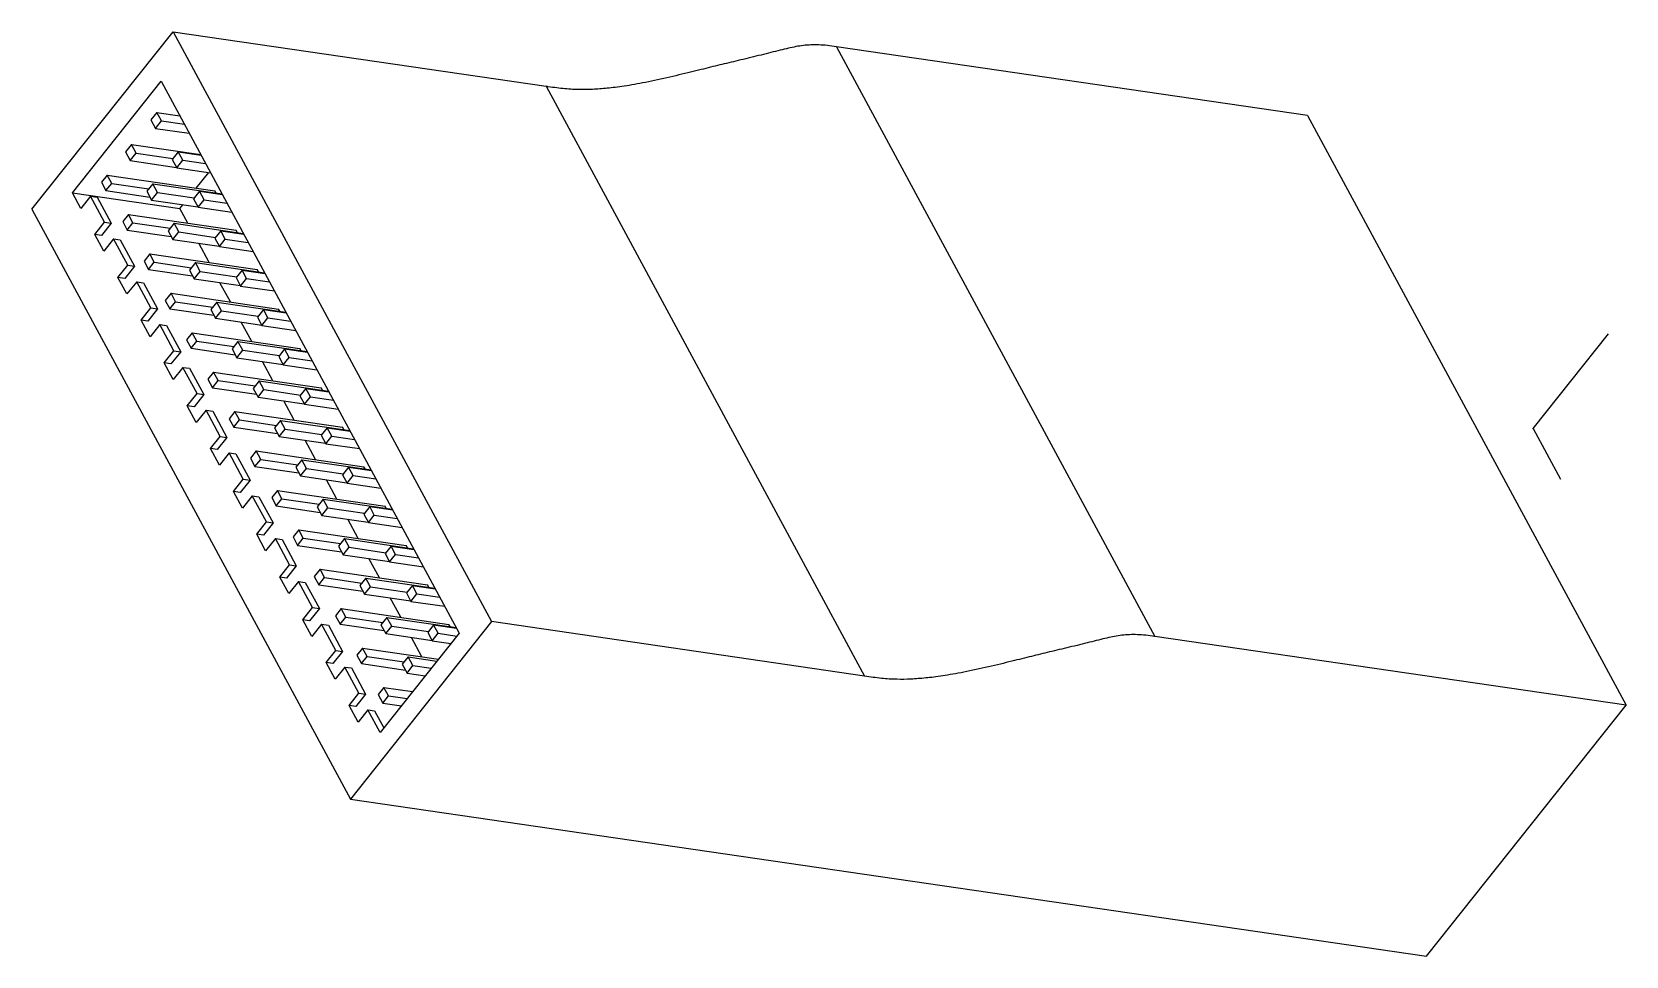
# Model space of a CAD drawing. Header units: millimetres. Extents: x -83.2 to 5.2, y -29.3 to 22.
import ezdxf

# ---------------------------------------------------------------- set-up
doc = ezdxf.new("R2010")
doc.units = ezdxf.units.MM
doc.header["$PDSIZE"] = -1

msp = doc.modelspace()

# ---------------------------------------------------------------- linework, layer by layer
at = {"color": 7, "linetype": 'Continuous', "lineweight": 25}
for p, q in [((-83.157, 12.152), (-75.334, 21.988)), ((-75.334, 21.988), (-57.692, -10.708)), ((-75.334, 21.988), (-54.675, 18.969)), ((-38.589, 21.162), (-20.947, -11.534)), ((-12.485, 17.348), (-38.589, 21.162)), ((-80.915, 13.061), (-75.995, 19.248)), ((-75.995, 19.248), (-59.487, -11.345)), ((-54.675, 18.969), (-37.033, -13.727)), ((-76.229, 17.518), (-76.559, 17.103)), ((-76.559, 17.103), (-76.309, 16.638)), ((-76.309, 16.638), (-75.978, 17.054)), ((-75.978, 17.054), (-76.229, 17.518)), ((-76.229, 17.518), (-74.961, 17.333)), ((-75.978, 17.054), (-74.711, 16.869)), ((-12.485, 17.348), (5.157, -15.349)), ((-76.309, 16.638), (-74.439, 16.365)), ((-77.637, 15.748), (-77.967, 15.332)), ((-77.967, 15.332), (-77.706, 14.849)), ((-77.706, 14.849), (-77.376, 15.264)), ((-77.637, 15.748), (-73.804, 15.188)), ((-77.376, 15.264), (-77.637, 15.748)), ((-77.376, 15.264), (-75.341, 14.967)), ((-75.05, 15.333), (-75.38, 14.917)), ((-74.799, 14.869), (-75.05, 15.333)), ((-75.05, 15.333), (-73.782, 15.148)), ((-77.706, 14.849), (-75.141, 14.474)), ((-75.38, 14.917), (-75.129, 14.453)), ((-75.129, 14.453), (-74.799, 14.869)), ((-75.129, 14.453), (-73.26, 14.18)), ((-74.799, 14.869), (-73.532, 14.683)), ((-74.049, 13.328), (-73.359, 14.194)), ((-78.987, 14.05), (-79.303, 13.652)), ((-79.303, 13.652), (-79.053, 13.188)), ((-79.053, 13.188), (-78.737, 13.585)), ((-78.737, 13.585), (-78.987, 14.05)), ((-78.987, 14.05), (-73.026, 13.178)), ((-78.737, 13.585), (-76.679, 13.284)), ((-76.458, 13.562), (-76.788, 13.147)), ((-76.197, 13.079), (-76.458, 13.562)), ((-76.458, 13.562), (-72.625, 13.002)), ((-80.452, 12.204), (-80.915, 13.061)), ((-80.915, 13.061), (-74.953, 12.19)), ((-79.913, 12.883), (-80.452, 12.204)), ((-79.129, 11.429), (-79.913, 12.883)), ((-79.913, 12.883), (-79.54, 12.828)), ((-79.54, 12.828), (-78.756, 11.375)), ((-79.053, 13.188), (-76.618, 12.832)), ((-76.788, 13.147), (-76.527, 12.663)), ((-76.527, 12.663), (-76.197, 13.079)), ((-76.527, 12.663), (-73.961, 12.288)), ((-76.197, 13.079), (-74.162, 12.781)), ((-74.953, 12.19), (-74.78, 12.408)), ((-73.87, 13.148), (-74.201, 12.732)), ((-74.201, 12.732), (-73.95, 12.268)), ((-73.95, 12.268), (-73.62, 12.683)), ((-73.87, 13.148), (-72.603, 12.962)), ((-73.62, 12.683), (-73.87, 13.148)), ((-73.62, 12.683), (-72.352, 12.498)), ((-72.957, 13.051), (-73.026, 13.178)), ((-83.157, 12.152), (-65.515, -20.545)), ((-77.808, 11.864), (-78.124, 11.467)), ((-77.808, 11.864), (-71.847, 10.993)), ((-77.558, 11.4), (-77.808, 11.864)), ((-74.518, 11.384), (-74.953, 12.19)), ((-73.95, 12.268), (-72.081, 11.995)), ((-79.668, 10.751), (-79.129, 11.429)), ((-79.172, 9.831), (-79.668, 10.751)), ((-79.296, 10.697), (-79.668, 10.751)), ((-78.756, 11.375), (-79.296, 10.697)), ((-79.129, 11.429), (-78.756, 11.375)), ((-78.124, 11.467), (-77.874, 11.002)), ((-77.874, 11.002), (-77.558, 11.4)), ((-77.874, 11.002), (-75.439, 10.647)), ((-77.558, 11.4), (-75.5, 11.099)), ((-75.278, 11.377), (-75.609, 10.962)), ((-75.609, 10.962), (-75.348, 10.478)), ((-75.348, 10.478), (-75.017, 10.893)), ((-75.017, 10.893), (-75.278, 11.377)), ((-75.278, 11.377), (-71.445, 10.817)), ((-75.017, 10.893), (-72.983, 10.596)), ((-72.691, 10.962), (-73.022, 10.547)), ((-72.441, 10.498), (-72.691, 10.962)), ((-72.691, 10.962), (-71.424, 10.777)), ((-71.778, 10.866), (-71.847, 10.993)), ((-78.632, 10.509), (-79.172, 9.831)), ((-77.848, 9.056), (-78.632, 10.509)), ((-78.632, 10.509), (-78.26, 10.455)), ((-78.26, 10.455), (-77.476, 9.001)), ((-75.348, 10.478), (-72.782, 10.103)), ((-73.339, 9.198), (-73.917, 10.269)), ((-73.022, 10.547), (-72.771, 10.082)), ((-72.771, 10.082), (-72.441, 10.498)), ((-72.771, 10.082), (-70.902, 9.809)), ((-72.441, 10.498), (-71.173, 10.313)), ((-78.388, 8.377), (-77.848, 9.056)), ((-77.476, 9.001), (-78.015, 8.323)), ((-77.848, 9.056), (-77.476, 9.001)), ((-76.629, 9.679), (-76.945, 9.281)), ((-76.945, 9.281), (-76.694, 8.817)), ((-76.694, 8.817), (-76.378, 9.214)), ((-76.629, 9.679), (-70.668, 8.808)), ((-76.378, 9.214), (-76.629, 9.679)), ((-76.378, 9.214), (-74.32, 8.914)), ((-74.099, 9.192), (-74.43, 8.776)), ((-73.838, 8.708), (-74.099, 9.192)), ((-74.099, 9.192), (-70.266, 8.632)), ((-77.891, 7.457), (-78.388, 8.377)), ((-78.015, 8.323), (-78.388, 8.377)), ((-77.352, 8.135), (-77.891, 7.457)), ((-76.567, 6.682), (-77.352, 8.135)), ((-77.352, 8.135), (-76.979, 8.081)), ((-76.979, 8.081), (-76.195, 6.628)), ((-76.694, 8.817), (-74.26, 8.461)), ((-74.43, 8.776), (-74.169, 8.293)), ((-74.169, 8.293), (-73.838, 8.708)), ((-74.169, 8.293), (-71.603, 7.918)), ((-73.838, 8.708), (-71.803, 8.411)), ((-72.16, 7.013), (-72.738, 8.083)), ((-71.512, 8.777), (-71.843, 8.361)), ((-71.843, 8.361), (-71.592, 7.897)), ((-71.592, 7.897), (-71.262, 8.313)), ((-71.262, 8.313), (-71.512, 8.777)), ((-71.512, 8.777), (-70.245, 8.592)), ((-71.262, 8.313), (-69.994, 8.127)), ((-70.599, 8.68), (-70.668, 8.808)), ((-75.45, 7.494), (-75.766, 7.096)), ((-75.766, 7.096), (-75.515, 6.632)), ((-75.199, 7.029), (-75.45, 7.494)), ((-75.45, 7.494), (-69.489, 6.622)), ((-71.592, 7.897), (-69.723, 7.624)), ((-77.107, 6.004), (-76.567, 6.682)), ((-76.195, 6.628), (-76.734, 5.949)), ((-76.567, 6.682), (-76.195, 6.628)), ((-75.515, 6.632), (-75.199, 7.029)), ((-75.515, 6.632), (-73.081, 6.276)), ((-75.199, 7.029), (-73.141, 6.728)), ((-72.92, 7.006), (-73.251, 6.591)), ((-73.251, 6.591), (-72.99, 6.107)), ((-72.99, 6.107), (-72.659, 6.523)), ((-72.659, 6.523), (-72.92, 7.006)), ((-72.92, 7.006), (-69.087, 6.446)), ((-72.659, 6.523), (-70.624, 6.225)), ((-70.333, 6.592), (-70.663, 6.176)), ((-70.082, 6.127), (-70.333, 6.592)), ((-70.333, 6.592), (-69.066, 6.406)), ((-69.42, 6.495), (-69.489, 6.622)), ((-76.61, 5.084), (-77.107, 6.004)), ((-76.734, 5.949), (-77.107, 6.004)), ((-76.071, 5.762), (-76.61, 5.084)), ((-75.287, 4.309), (-76.071, 5.762)), ((-76.071, 5.762), (-75.698, 5.708)), ((-75.698, 5.708), (-74.914, 4.254)), ((-74.271, 5.308), (-74.587, 4.911)), ((-74.271, 5.308), (-68.309, 4.437)), ((-74.02, 4.844), (-74.271, 5.308)), ((-72.99, 6.107), (-70.424, 5.732)), ((-70.981, 4.827), (-71.559, 5.898)), ((-70.663, 6.176), (-70.413, 5.712)), ((-70.413, 5.712), (-70.082, 6.127)), ((-70.413, 5.712), (-68.543, 5.439)), ((-70.082, 6.127), (-68.815, 5.942)), ((-74.587, 4.911), (-74.336, 4.446)), ((-74.336, 4.446), (-74.02, 4.844)), ((-74.336, 4.446), (-71.902, 4.091)), ((-74.02, 4.844), (-71.962, 4.543)), ((-71.741, 4.821), (-72.071, 4.406)), ((-71.741, 4.821), (-67.908, 4.261)), ((-71.48, 4.337), (-71.741, 4.821)), ((-68.241, 4.31), (-68.309, 4.437)), ((-75.826, 3.63), (-75.287, 4.309)), ((-75.33, 2.71), (-75.826, 3.63)), ((-75.454, 3.576), (-75.826, 3.63)), ((-74.914, 4.254), (-75.454, 3.576)), ((-75.287, 4.309), (-74.914, 4.254)), ((-72.071, 4.406), (-71.81, 3.922)), ((-71.81, 3.922), (-71.48, 4.337)), ((-71.81, 3.922), (-69.245, 3.547)), ((-71.48, 4.337), (-69.445, 4.04)), ((-69.802, 2.642), (-70.379, 3.713)), ((-69.154, 4.406), (-69.484, 3.991)), ((-69.484, 3.991), (-69.234, 3.526)), ((-69.234, 3.526), (-68.903, 3.942)), ((-68.903, 3.942), (-69.154, 4.406)), ((-69.154, 4.406), (-67.887, 4.221)), ((-68.903, 3.942), (-67.636, 3.757)), ((-74.79, 3.388), (-75.33, 2.71)), ((-74.006, 1.935), (-74.79, 3.388)), ((-74.79, 3.388), (-74.418, 3.334)), ((-74.418, 3.334), (-73.634, 1.881)), ((-73.092, 3.123), (-73.408, 2.725)), ((-73.408, 2.725), (-73.157, 2.261)), ((-73.157, 2.261), (-72.841, 2.658)), ((-72.841, 2.658), (-73.092, 3.123)), ((-73.092, 3.123), (-67.13, 2.252)), ((-72.841, 2.658), (-70.783, 2.358)), ((-69.234, 3.526), (-67.364, 3.253)), ((-74.546, 1.257), (-74.006, 1.935)), ((-73.634, 1.881), (-74.173, 1.202)), ((-74.006, 1.935), (-73.634, 1.881)), ((-73.157, 2.261), (-70.722, 1.905)), ((-70.562, 2.636), (-70.892, 2.22)), ((-70.892, 2.22), (-70.631, 1.737)), ((-70.631, 1.737), (-70.301, 2.152)), ((-70.562, 2.636), (-66.729, 2.076)), ((-70.301, 2.152), (-70.562, 2.636)), ((-70.301, 2.152), (-68.266, 1.855)), ((-67.975, 2.221), (-68.305, 1.805)), ((-68.305, 1.805), (-68.055, 1.341)), ((-67.724, 1.757), (-67.975, 2.221)), ((-67.975, 2.221), (-66.707, 2.036)), ((-67.062, 2.124), (-67.13, 2.252)), ((-74.049, 0.337), (-74.546, 1.257)), ((-74.173, 1.202), (-74.546, 1.257)), ((-73.51, 1.015), (-74.049, 0.337)), ((-72.725, -0.438), (-73.51, 1.015)), ((-73.51, 1.015), (-73.137, 0.961)), ((-73.137, 0.961), (-72.353, -0.493)), ((-71.912, 0.938), (-72.228, 0.54)), ((-71.662, 0.473), (-71.912, 0.938)), ((-71.912, 0.938), (-65.951, 0.066)), ((-70.631, 1.737), (-68.066, 1.362)), ((-68.623, 0.457), (-69.2, 1.527)), ((-68.055, 1.341), (-67.724, 1.757)), ((-68.055, 1.341), (-66.185, 1.068)), ((-67.724, 1.757), (-66.457, 1.571)), ((-72.228, 0.54), (-71.978, 0.076)), ((-71.978, 0.076), (-71.662, 0.473)), ((-71.978, 0.076), (-69.543, -0.28)), ((-71.662, 0.473), (-69.604, 0.172)), ((-69.383, 0.45), (-69.713, 0.035)), ((-69.713, 0.035), (-69.452, -0.449)), ((-69.383, 0.45), (-65.55, -0.11)), ((-69.122, -0.033), (-69.383, 0.45)), ((-66.796, 0.036), (-67.126, -0.38)), ((-66.796, 0.036), (-65.528, -0.15)), ((-66.545, -0.429), (-66.796, 0.036)), ((-65.882, -0.061), (-65.951, 0.066)), ((-73.265, -1.117), (-72.725, -0.438)), ((-72.353, -0.493), (-72.892, -1.171)), ((-72.725, -0.438), (-72.353, -0.493)), ((-69.452, -0.449), (-69.122, -0.033)), ((-69.452, -0.449), (-66.887, -0.824)), ((-69.122, -0.033), (-67.087, -0.331)), ((-67.444, -1.729), (-68.021, -0.658)), ((-67.126, -0.38), (-66.876, -0.844)), ((-66.876, -0.844), (-66.545, -0.429)), ((-66.876, -0.844), (-65.006, -1.118)), ((-66.545, -0.429), (-65.278, -0.614)), ((-72.768, -2.037), (-73.265, -1.117)), ((-72.892, -1.171), (-73.265, -1.117)), ((-72.229, -1.359), (-72.768, -2.037)), ((-71.445, -2.812), (-72.229, -1.359)), ((-72.229, -1.359), (-71.856, -1.413)), ((-71.856, -1.413), (-71.072, -2.866)), ((-70.733, -1.248), (-71.049, -1.645)), ((-71.049, -1.645), (-70.799, -2.11)), ((-70.799, -2.11), (-70.483, -1.712)), ((-70.483, -1.712), (-70.733, -1.248)), ((-70.733, -1.248), (-64.772, -2.119)), ((-70.483, -1.712), (-68.425, -2.013)), ((-68.204, -1.735), (-68.534, -2.15)), ((-68.204, -1.735), (-64.371, -2.295)), ((-67.943, -2.219), (-68.204, -1.735)), ((-70.799, -2.11), (-68.364, -2.465)), ((-68.534, -2.15), (-68.273, -2.634)), ((-68.273, -2.634), (-67.943, -2.219)), ((-68.273, -2.634), (-65.707, -3.009)), ((-67.943, -2.219), (-65.908, -2.516)), ((-65.617, -2.15), (-65.947, -2.565)), ((-65.947, -2.565), (-65.696, -3.03)), ((-65.696, -3.03), (-65.366, -2.614)), ((-65.617, -2.15), (-64.349, -2.335)), ((-65.366, -2.614), (-65.617, -2.15)), ((-65.366, -2.614), (-64.099, -2.799)), ((-64.703, -2.246), (-64.772, -2.119)), ((-71.984, -3.49), (-71.445, -2.812)), ((-71.488, -4.41), (-71.984, -3.49)), ((-71.612, -3.545), (-71.984, -3.49)), ((-71.072, -2.866), (-71.612, -3.545)), ((-71.445, -2.812), (-71.072, -2.866)), ((-69.554, -3.433), (-69.87, -3.831)), ((-69.304, -3.898), (-69.554, -3.433)), ((-69.554, -3.433), (-63.593, -4.304)), ((-66.264, -3.914), (-66.842, -2.843)), ((-65.696, -3.03), (-63.827, -3.303)), ((-70.948, -3.732), (-71.488, -4.41)), ((-70.164, -5.185), (-70.948, -3.732)), ((-70.948, -3.732), (-70.576, -3.786)), ((-70.576, -3.786), (-69.792, -5.24)), ((-69.87, -3.831), (-69.62, -4.295)), ((-69.62, -4.295), (-69.304, -3.898)), ((-69.62, -4.295), (-67.185, -4.651)), ((-69.304, -3.898), (-67.246, -4.198)), ((-67.024, -3.92), (-67.355, -4.336)), ((-67.355, -4.336), (-67.094, -4.82)), ((-67.094, -4.82), (-66.763, -4.404)), ((-66.763, -4.404), (-67.024, -3.92)), ((-67.024, -3.92), (-63.192, -4.48)), ((-66.763, -4.404), (-64.729, -4.701)), ((-64.437, -4.335), (-64.768, -4.751)), ((-64.187, -4.799), (-64.437, -4.335)), ((-64.437, -4.335), (-63.17, -4.52)), ((-63.524, -4.432), (-63.593, -4.304)), ((-70.704, -5.864), (-70.164, -5.185)), ((-69.792, -5.24), (-70.331, -5.918)), ((-70.164, -5.185), (-69.792, -5.24)), ((-67.094, -4.82), (-64.528, -5.194)), ((-65.085, -6.099), (-65.663, -5.029)), ((-64.768, -4.751), (-64.517, -5.215)), ((-64.517, -5.215), (-64.187, -4.799)), ((-64.517, -5.215), (-62.648, -5.488)), ((-64.187, -4.799), (-62.919, -4.985)), ((-70.207, -6.784), (-70.704, -5.864)), ((-70.331, -5.918), (-70.704, -5.864)), ((-69.668, -6.106), (-70.207, -6.784)), ((-68.883, -7.559), (-69.668, -6.106)), ((-69.668, -6.106), (-69.295, -6.16)), ((-69.295, -6.16), (-68.511, -7.613)), ((-68.375, -5.618), (-68.691, -6.016)), ((-68.691, -6.016), (-68.441, -6.48)), ((-68.441, -6.48), (-68.124, -6.083)), ((-68.375, -5.618), (-62.414, -6.49)), ((-68.124, -6.083), (-68.375, -5.618)), ((-68.124, -6.083), (-66.066, -6.384)), ((-65.845, -6.106), (-66.176, -6.521)), ((-65.845, -6.106), (-62.012, -6.666)), ((-65.584, -6.589), (-65.845, -6.106)), ((-68.441, -6.48), (-66.006, -6.836)), ((-66.176, -6.521), (-65.915, -7.005)), ((-65.915, -7.005), (-65.584, -6.589)), ((-65.915, -7.005), (-63.349, -7.38)), ((-65.584, -6.589), (-63.549, -6.887)), ((-63.258, -6.52), (-63.589, -6.936)), ((-63.589, -6.936), (-63.338, -7.4)), ((-63.338, -7.4), (-63.008, -6.985)), ((-63.258, -6.52), (-61.991, -6.706)), ((-63.008, -6.985), (-63.258, -6.52)), ((-63.008, -6.985), (-61.74, -7.17)), ((-62.345, -6.617), (-62.414, -6.49)), ((-69.423, -8.237), (-68.883, -7.559)), ((-68.511, -7.613), (-69.05, -8.292)), ((-68.883, -7.559), (-68.511, -7.613)), ((-67.196, -7.804), (-67.512, -8.201)), ((-67.196, -7.804), (-61.235, -8.675)), ((-66.945, -8.268), (-67.196, -7.804)), ((-63.906, -8.285), (-64.484, -7.214)), ((-63.338, -7.4), (-61.469, -7.674)), ((-68.926, -9.157), (-69.423, -8.237)), ((-69.05, -8.292), (-69.423, -8.237)), ((-68.387, -8.479), (-68.926, -9.157)), ((-67.603, -9.932), (-68.387, -8.479)), ((-68.387, -8.479), (-68.014, -8.533)), ((-68.014, -8.533), (-67.23, -9.987)), ((-67.512, -8.201), (-67.261, -8.666)), ((-67.261, -8.666), (-66.945, -8.268)), ((-67.261, -8.666), (-64.827, -9.021)), ((-66.945, -8.268), (-64.887, -8.569)), ((-64.666, -8.291), (-64.997, -8.706)), ((-64.997, -8.706), (-64.736, -9.19)), ((-64.736, -9.19), (-64.405, -8.775)), ((-64.666, -8.291), (-60.833, -8.851)), ((-64.405, -8.775), (-64.666, -8.291)), ((-64.405, -8.775), (-62.37, -9.072)), ((-62.079, -8.706), (-62.41, -9.121)), ((-62.079, -8.706), (-60.812, -8.891)), ((-61.829, -9.17), (-62.079, -8.706)), ((-61.166, -8.802), (-61.235, -8.675)), ((-64.736, -9.19), (-62.17, -9.565)), ((-62.727, -10.47), (-63.305, -9.399)), ((-62.41, -9.121), (-62.159, -9.586)), ((-62.159, -9.586), (-61.829, -9.17)), ((-62.159, -9.586), (-60.289, -9.859)), ((-61.829, -9.17), (-60.561, -9.355)), ((-68.142, -10.611), (-67.603, -9.932)), ((-67.23, -9.987), (-67.77, -10.665)), ((-67.603, -9.932), (-67.23, -9.987)), ((-66.017, -9.989), (-66.333, -10.387)), ((-66.333, -10.387), (-66.082, -10.851)), ((-66.082, -10.851), (-65.766, -10.454)), ((-65.766, -10.454), (-66.017, -9.989)), ((-66.017, -9.989), (-60.056, -10.86)), ((-65.766, -10.454), (-63.708, -10.754)), ((-63.487, -10.476), (-63.818, -10.892)), ((-63.487, -10.476), (-59.654, -11.036)), ((-63.226, -10.96), (-63.487, -10.476)), ((-67.646, -11.531), (-68.142, -10.611)), ((-67.77, -10.665), (-68.142, -10.611)), ((-67.106, -10.853), (-67.646, -11.531)), ((-66.322, -12.306), (-67.106, -10.853)), ((-67.106, -10.853), (-66.734, -10.907)), ((-66.734, -10.907), (-65.95, -12.36)), ((-66.082, -10.851), (-63.648, -11.207)), ((-57.692, -10.708), (-65.515, -20.545)), ((-59.487, -11.345), (-63.868, -16.854)), ((-63.818, -10.892), (-63.557, -11.376)), ((-63.557, -11.376), (-63.226, -10.96)), ((-63.557, -11.376), (-60.991, -11.75)), ((-63.226, -10.96), (-61.191, -11.257)), ((-60.9, -10.891), (-61.23, -11.307)), ((-61.23, -11.307), (-60.98, -11.771)), ((-60.98, -11.771), (-60.649, -11.355)), ((-60.9, -10.891), (-59.633, -11.076)), ((-60.649, -11.355), (-60.9, -10.891)), ((-60.649, -11.355), (-59.616, -11.507)), ((-59.987, -10.988), (-60.056, -10.86)), ((-37.033, -13.727), (-57.692, -10.708)), ((-66.862, -12.984), (-66.322, -12.306)), ((-65.95, -12.36), (-66.489, -13.039)), ((-66.322, -12.306), (-65.95, -12.36)), ((-64.838, -12.175), (-65.154, -12.572)), ((-64.587, -12.639), (-64.838, -12.175)), ((-64.838, -12.175), (-60.635, -12.789)), ((-61.548, -12.655), (-62.126, -11.585)), ((-60.98, -11.771), (-59.946, -11.922)), ((5.157, -15.349), (-20.947, -11.534)), ((-66.365, -13.904), (-66.862, -12.984)), ((-66.489, -13.039), (-66.862, -12.984)), ((-65.826, -13.226), (-66.365, -13.904)), ((-65.041, -14.679), (-65.826, -13.226)), ((-65.826, -13.226), (-65.453, -13.28)), ((-65.154, -12.572), (-64.903, -13.036)), ((-64.903, -13.036), (-64.587, -12.639)), ((-64.903, -13.036), (-62.468, -13.392)), ((-64.587, -12.639), (-62.529, -12.94)), ((-62.308, -12.662), (-62.638, -13.077)), ((-62.638, -13.077), (-62.377, -13.561)), ((-62.377, -13.561), (-62.047, -13.145)), ((-62.308, -12.662), (-60.719, -12.894)), ((-62.047, -13.145), (-62.308, -12.662)), ((-62.047, -13.145), (-61.036, -13.293)), ((-65.453, -13.28), (-64.669, -14.734)), ((-62.377, -13.561), (-61.367, -13.709)), ((-65.581, -15.358), (-65.041, -14.679)), ((-64.669, -14.734), (-65.208, -15.412)), ((-65.041, -14.679), (-64.669, -14.734)), ((-63.658, -14.36), (-63.975, -14.757)), ((-63.975, -14.757), (-63.724, -15.222)), ((-63.724, -15.222), (-63.408, -14.824)), ((-63.408, -14.824), (-63.658, -14.36)), ((-63.658, -14.36), (-62.069, -14.592)), ((-63.408, -14.824), (-62.374, -14.975)), ((-65.084, -16.278), (-65.581, -15.358)), ((-65.208, -15.412), (-65.581, -15.358)), ((-64.545, -15.6), (-65.084, -16.278)), ((-63.868, -16.854), (-64.545, -15.6)), ((-64.545, -15.6), (-64.172, -15.654)), ((-64.172, -15.654), (-63.664, -16.597)), ((-63.724, -15.222), (-62.69, -15.373)), ((-5.903, -29.256), (5.157, -15.349)), ((-65.515, -20.545), (-5.903, -29.256))]:
    msp.add_line(p, q, dxfattribs=at)
at = {"color": 7, "linetype": 'Continuous'}
for q in [(4.173, 5.248), (1.516, -2.81)]:
    msp.add_line((0, 0), q, dxfattribs=at)
at = {"color": 7, "linetype": 'Continuous', "lineweight": 25}
for points in [[(-38.589, 21.162), (-38.935, 21.219), (-39.258, 21.252), (-39.863, 21.275), (-40.145, 21.263), (-40.692, 21.199), (-40.96, 21.146), (-41.544, 21.011), (-41.864, 20.929), (-42.568, 20.752), (-42.951, 20.657), (-43.707, 20.475), (-44.077, 20.387), (-44.768, 20.221), (-45.091, 20.142), (-45.765, 19.975), (-46.121, 19.886), (-46.919, 19.69), (-47.36, 19.583), (-48.269, 19.375), (-48.733, 19.274), (-49.594, 19.103), (-49.99, 19.033), (-50.691, 18.928), (-50.999, 18.891), (-51.569, 18.834), (-51.833, 18.814), (-52.357, 18.788), (-52.618, 18.782), (-53.162, 18.794), (-53.444, 18.811), (-54.037, 18.871), (-54.349, 18.914), (-54.675, 18.969)], [(-20.947, -11.534), (-21.293, -11.478), (-21.616, -11.444), (-22.222, -11.422), (-22.503, -11.433), (-23.051, -11.497), (-23.319, -11.55), (-23.902, -11.685), (-24.222, -11.768), (-24.926, -11.945), (-25.309, -12.039), (-26.065, -12.221), (-26.435, -12.309), (-27.126, -12.475), (-27.449, -12.554), (-28.123, -12.721), (-28.479, -12.811), (-29.277, -13.007), (-29.719, -13.113), (-30.627, -13.322), (-31.091, -13.423), (-31.953, -13.594), (-32.348, -13.663), (-33.049, -13.768), (-33.357, -13.806), (-33.927, -13.862), (-34.191, -13.883), (-34.716, -13.909), (-34.977, -13.914), (-35.52, -13.902), (-35.802, -13.885), (-36.396, -13.825), (-36.707, -13.782), (-37.033, -13.727)]]:
    msp.add_open_spline(points, degree=3, knots=[0, 0, 0, 0, 0.0625, 0.0625, 0.125, 0.125, 0.1875, 0.1875, 0.25, 0.25, 0.3125, 0.3125, 0.375, 0.375, 0.4375, 0.4375, 0.5, 0.5, 0.5625, 0.5625, 0.625, 0.625, 0.6875, 0.6875, 0.75, 0.75, 0.8125, 0.8125, 0.875, 0.875, 0.9375, 0.9375, 1, 1, 1, 1], dxfattribs=at)
at = {"color": 7, "linetype": 'Continuous'}
msp.add_point((0, 0), dxfattribs=at)

doc.saveas('drawing.dxf')
